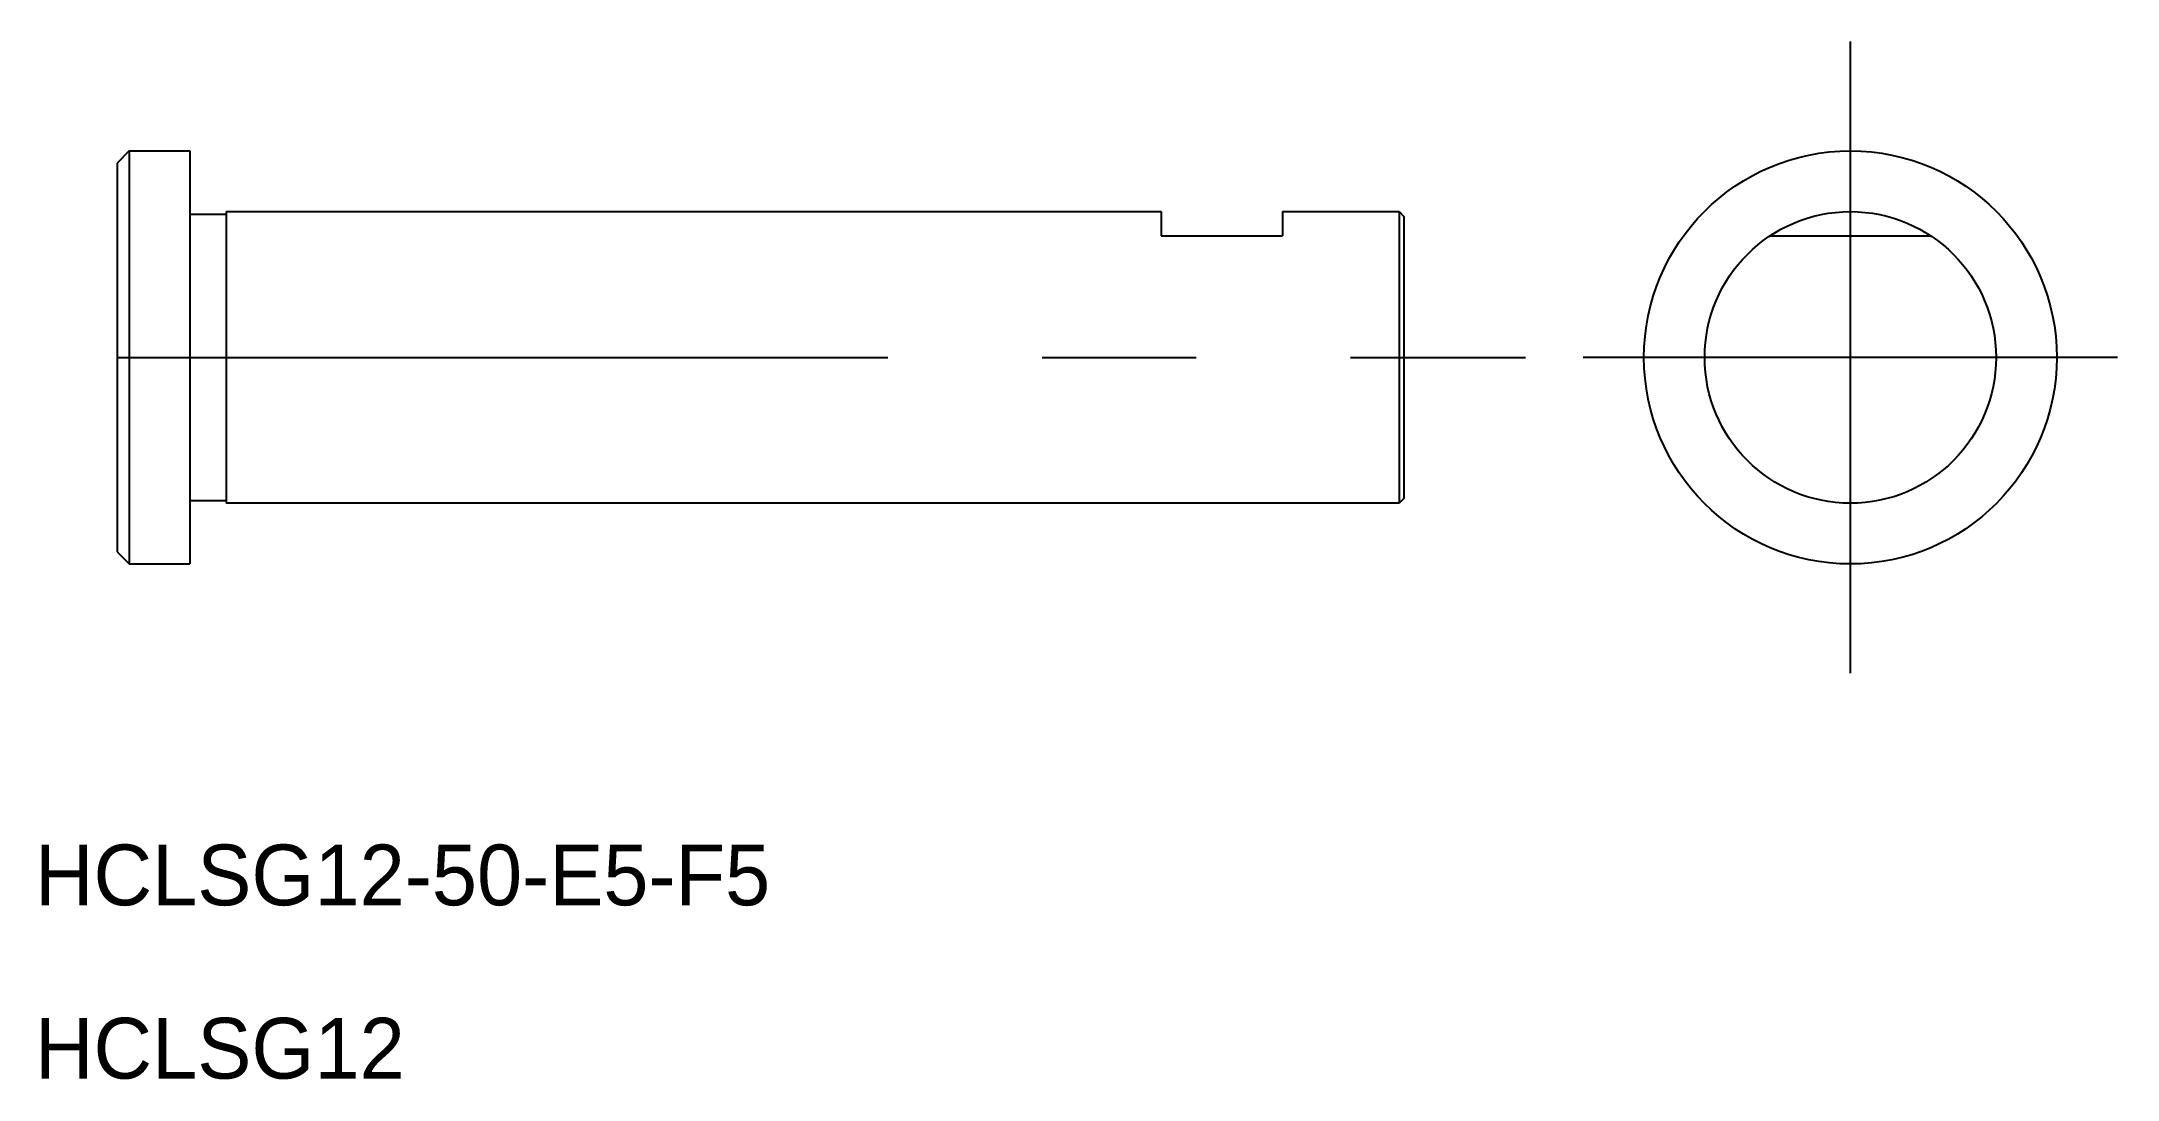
# Model space of a CAD drawing. Extents: x 662.4 to 747.8, y 668.2 to 710.9.
import ezdxf

# ---------------------------------------------------------------- set-up
doc = ezdxf.new("R2010")
doc.units = 0
doc.linetypes.add('CENTER', pattern=[50.8, 31.75, -6.35, 6.35, -6.35])
doc.linetypes.add('DASHED', pattern=[19.05, 12.7, -6.35])
doc.layers.get('0').update_dxf_attribs({"linetype": 'CONTINUOUS'})
doc.layers.add('CENTER', color=1, linetype='CENTER')

msp = doc.modelspace()

# ---------------------------------------------------------------- linework, layer by layer
at = {"color": 7, "linetype": 'CONTINUOUS'}
for p, q in [((665.96, 706.418), (665.46, 705.918)), ((665.96, 706.418), (668.46, 706.418)), ((665.96, 706.418), (665.96, 689.418)), ((668.46, 706.418), (668.46, 689.418)), ((665.46, 705.918), (665.46, 689.918)), ((668.46, 703.818), (669.96, 703.818)), ((669.96, 703.918), (708.46, 703.918)), ((669.96, 703.918), (669.96, 691.918)), ((708.46, 703.918), (708.46, 702.918)), ((713.46, 703.918), (713.46, 702.918)), ((713.46, 703.918), (718.26, 703.918)), ((718.26, 703.918), (718.46, 703.718)), ((718.26, 703.918), (718.26, 691.918)), ((718.46, 703.718), (718.46, 692.118)), ((708.46, 702.918), (713.46, 702.918)), ((669.96, 692.018), (668.46, 692.018)), ((718.26, 691.918), (669.96, 691.918)), ((718.46, 692.118), (718.26, 691.918)), ((665.46, 689.918), (665.96, 689.418)), ((665.96, 689.418), (668.46, 689.418))]:
    msp.add_line(p, q, dxfattribs=at)
at = {"color": 3, "linetype": 'DASHED'}
msp.add_line((733.53, 702.918), (740.163, 702.918), dxfattribs=at)
at = {"color": 7, "linetype": 'CONTINUOUS'}
for radius in [8.5, 6]:
    msp.add_circle((736.847, 697.918), radius, dxfattribs=at)
at = {"layer": 'CENTER', "color": 1, "linetype": 'CENTER'}
for p, q in [((736.847, 684.918), (736.847, 710.918)), ((665.46, 697.918), (723.46, 697.918)), ((747.847, 697.918), (725.847, 697.918))]:
    msp.add_line(p, q, dxfattribs=at)

# ---------------------------------------------------------------- texts
at = {"color": 7, "linetype": 'CONTINUOUS'}
for s, p in [('HCLSG12-50-E5-F5', (662.077, 675.37)), ('HCLSG12', (662.077, 668.239))]:
    msp.add_text(s, height=2.5, dxfattribs=at).set_placement(p)

doc.saveas('drawing.dxf')
